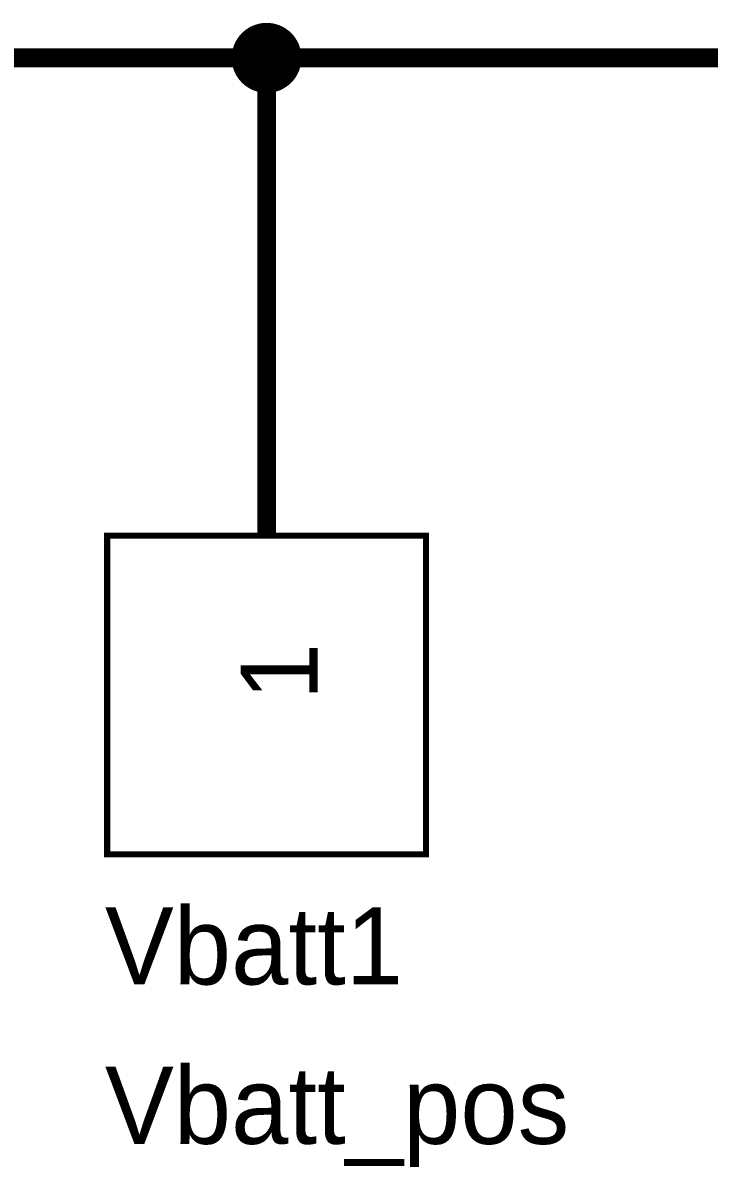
# Model space of a CAD drawing. Header units: millimetres. Extents: x 0 to 9.5, y 0 to 7.5.
# Drawn here: x 1.448 to 1.878, y 4.704 to 5.422 of the extents above; entities that cross this region are included whole.
import ezdxf

# ---------------------------------------------------------------- set-up
doc = ezdxf.new("R2010")
doc.units = ezdxf.units.MM
doc.header["$MEASUREMENT"] = 0
doc.layers.add('Sheet', color=255, linetype='Continuous')

msp = doc.modelspace()

# ---------------------------------------------------------------- linework, layer by layer
at = {"layer": 'Sheet'}
for points, const_width in [([(1.58052, 5.39995), (1.58052, 5.401), (1.58062, 5.40204), (1.58073, 5.40298), (1.58094, 5.40402), (1.58114, 5.40496), (1.58146, 5.4059), (1.58177, 5.40683), (1.58208, 5.40777), (1.5825, 5.40861), (1.58292, 5.40954), (1.58344, 5.41038), (1.58396, 5.41111), (1.58448, 5.41194), (1.58511, 5.41267), (1.58573, 5.4134), (1.58636, 5.41413), (1.58709, 5.41476), (1.58781, 5.41538), (1.58854, 5.41601), (1.58938, 5.41653), (1.59011, 5.41705), (1.59094, 5.41757), (1.59188, 5.41799), (1.59271, 5.4184), (1.59365, 5.41872), (1.59459, 5.41903), (1.59553, 5.41934), (1.59647, 5.41955), (1.59751, 5.41976), (1.59845, 5.41986), (1.59949, 5.41997), (1.60053, 5.41997)], 0.0039), ([(1.58052, 5.39995), (1.58052, 5.401), (1.58062, 5.40204), (1.58073, 5.40298), (1.58094, 5.40402), (1.58114, 5.40496), (1.58146, 5.4059), (1.58177, 5.40683), (1.58208, 5.40777), (1.5825, 5.40861), (1.58292, 5.40954), (1.58344, 5.41038), (1.58396, 5.41111), (1.58448, 5.41194), (1.58511, 5.41267), (1.58573, 5.4134), (1.58636, 5.41413), (1.58709, 5.41476), (1.58781, 5.41538), (1.58854, 5.41601), (1.58938, 5.41653), (1.59011, 5.41705), (1.59094, 5.41757), (1.59188, 5.41799), (1.59271, 5.4184), (1.59365, 5.41872), (1.59459, 5.41903), (1.59553, 5.41934), (1.59647, 5.41955), (1.59751, 5.41976), (1.59845, 5.41986), (1.59949, 5.41997), (1.60053, 5.41997)], 0.0039), ([(1.58052, 5.39995), (1.58052, 5.401), (1.58062, 5.40204), (1.58073, 5.40298), (1.58094, 5.40402), (1.58114, 5.40496), (1.58146, 5.4059), (1.58177, 5.40683), (1.58208, 5.40777), (1.5825, 5.40861), (1.58292, 5.40954), (1.58344, 5.41038), (1.58396, 5.41111), (1.58448, 5.41194), (1.58511, 5.41267), (1.58573, 5.4134), (1.58636, 5.41413), (1.58709, 5.41476), (1.58781, 5.41538), (1.58854, 5.41601), (1.58938, 5.41653), (1.59011, 5.41705), (1.59094, 5.41757), (1.59188, 5.41799), (1.59271, 5.4184), (1.59365, 5.41872), (1.59459, 5.41903), (1.59553, 5.41934), (1.59647, 5.41955), (1.59751, 5.41976), (1.59845, 5.41986), (1.59949, 5.41997), (1.60053, 5.41997)], 0.0039), ([(1.58052, 5.39995), (1.58052, 5.401), (1.58062, 5.40204), (1.58073, 5.40298), (1.58094, 5.40402), (1.58114, 5.40496), (1.58146, 5.4059), (1.58177, 5.40683), (1.58208, 5.40777), (1.5825, 5.40861), (1.58292, 5.40954), (1.58344, 5.41038), (1.58396, 5.41111), (1.58448, 5.41194), (1.58511, 5.41267), (1.58573, 5.4134), (1.58636, 5.41413), (1.58709, 5.41476), (1.58781, 5.41538), (1.58854, 5.41601), (1.58938, 5.41653), (1.59011, 5.41705), (1.59094, 5.41757), (1.59188, 5.41799), (1.59271, 5.4184), (1.59365, 5.41872), (1.59459, 5.41903), (1.59553, 5.41934), (1.59647, 5.41955), (1.59751, 5.41976), (1.59845, 5.41986), (1.59949, 5.41997), (1.60053, 5.41997)], 0.0039), ([(1.58052, 5.39995), (1.58052, 5.401), (1.58062, 5.40204), (1.58073, 5.40298), (1.58094, 5.40402), (1.58114, 5.40496), (1.58146, 5.4059), (1.58177, 5.40683), (1.58208, 5.40777), (1.5825, 5.40861), (1.58292, 5.40954), (1.58344, 5.41038), (1.58396, 5.41111), (1.58448, 5.41194), (1.58511, 5.41267), (1.58573, 5.4134), (1.58636, 5.41413), (1.58709, 5.41476), (1.58781, 5.41538), (1.58854, 5.41601), (1.58938, 5.41653), (1.59011, 5.41705), (1.59094, 5.41757), (1.59188, 5.41799), (1.59271, 5.4184), (1.59365, 5.41872), (1.59459, 5.41903), (1.59553, 5.41934), (1.59647, 5.41955), (1.59751, 5.41976), (1.59845, 5.41986), (1.59949, 5.41997), (1.60053, 5.41997)], 0.0039), ([(1.58052, 5.39995), (1.58052, 5.401), (1.58062, 5.40204), (1.58073, 5.40298), (1.58094, 5.40402), (1.58114, 5.40496), (1.58146, 5.4059), (1.58177, 5.40683), (1.58208, 5.40777), (1.5825, 5.40861), (1.58292, 5.40954), (1.58344, 5.41038), (1.58396, 5.41111), (1.58448, 5.41194), (1.58511, 5.41267), (1.58573, 5.4134), (1.58636, 5.41413), (1.58709, 5.41476), (1.58781, 5.41538), (1.58854, 5.41601), (1.58938, 5.41653), (1.59011, 5.41705), (1.59094, 5.41757), (1.59188, 5.41799), (1.59271, 5.4184), (1.59365, 5.41872), (1.59459, 5.41903), (1.59553, 5.41934), (1.59647, 5.41955), (1.59751, 5.41976), (1.59845, 5.41986), (1.59949, 5.41997), (1.60053, 5.41997)], 0.0039), ([(1.58052, 5.39995), (1.58052, 5.401), (1.58062, 5.40204), (1.58073, 5.40298), (1.58094, 5.40402), (1.58114, 5.40496), (1.58146, 5.4059), (1.58177, 5.40683), (1.58208, 5.40777), (1.5825, 5.40861), (1.58292, 5.40954), (1.58344, 5.41038), (1.58396, 5.41111), (1.58448, 5.41194), (1.58511, 5.41267), (1.58573, 5.4134), (1.58636, 5.41413), (1.58709, 5.41476), (1.58781, 5.41538), (1.58854, 5.41601), (1.58938, 5.41653), (1.59011, 5.41705), (1.59094, 5.41757), (1.59188, 5.41799), (1.59271, 5.4184), (1.59365, 5.41872), (1.59459, 5.41903), (1.59553, 5.41934), (1.59647, 5.41955), (1.59751, 5.41976), (1.59845, 5.41986), (1.59949, 5.41997), (1.60053, 5.41997)], 0.0039), ([(1.58052, 5.39995), (1.58052, 5.401), (1.58062, 5.40204), (1.58073, 5.40298), (1.58094, 5.40402), (1.58114, 5.40496), (1.58146, 5.4059), (1.58177, 5.40683), (1.58208, 5.40777), (1.5825, 5.40861), (1.58292, 5.40954), (1.58344, 5.41038), (1.58396, 5.41111), (1.58448, 5.41194), (1.58511, 5.41267), (1.58573, 5.4134), (1.58636, 5.41413), (1.58709, 5.41476), (1.58781, 5.41538), (1.58854, 5.41601), (1.58938, 5.41653), (1.59011, 5.41705), (1.59094, 5.41757), (1.59188, 5.41799), (1.59271, 5.4184), (1.59365, 5.41872), (1.59459, 5.41903), (1.59553, 5.41934), (1.59647, 5.41955), (1.59751, 5.41976), (1.59845, 5.41986), (1.59949, 5.41997), (1.60053, 5.41997)], 0.0039), ([(1.58052, 5.39995), (1.58052, 5.401), (1.58062, 5.40204), (1.58073, 5.40298), (1.58094, 5.40402), (1.58114, 5.40496), (1.58146, 5.4059), (1.58177, 5.40683), (1.58208, 5.40777), (1.5825, 5.40861), (1.58292, 5.40954), (1.58344, 5.41038), (1.58396, 5.41111), (1.58448, 5.41194), (1.58511, 5.41267), (1.58573, 5.4134), (1.58636, 5.41413), (1.58709, 5.41476), (1.58781, 5.41538), (1.58854, 5.41601), (1.58938, 5.41653), (1.59011, 5.41705), (1.59094, 5.41757), (1.59188, 5.41799), (1.59271, 5.4184), (1.59365, 5.41872), (1.59459, 5.41903), (1.59553, 5.41934), (1.59647, 5.41955), (1.59751, 5.41976), (1.59845, 5.41986), (1.59949, 5.41997), (1.60053, 5.41997)], 0.0039), ([(1.58052, 5.39995), (1.58052, 5.401), (1.58062, 5.40204), (1.58073, 5.40298), (1.58094, 5.40402), (1.58114, 5.40496), (1.58146, 5.4059), (1.58177, 5.40683), (1.58208, 5.40777), (1.5825, 5.40861), (1.58292, 5.40954), (1.58344, 5.41038), (1.58396, 5.41111), (1.58448, 5.41194), (1.58511, 5.41267), (1.58573, 5.4134), (1.58636, 5.41413), (1.58709, 5.41476), (1.58781, 5.41538), (1.58854, 5.41601), (1.58938, 5.41653), (1.59011, 5.41705), (1.59094, 5.41757), (1.59188, 5.41799), (1.59271, 5.4184), (1.59365, 5.41872), (1.59459, 5.41903), (1.59553, 5.41934), (1.59647, 5.41955), (1.59751, 5.41976), (1.59845, 5.41986), (1.59949, 5.41997), (1.60053, 5.41997)], 0.0039), ([(1.58052, 5.39995), (1.58052, 5.401), (1.58062, 5.40204), (1.58073, 5.40298), (1.58094, 5.40402), (1.58114, 5.40496), (1.58146, 5.4059), (1.58177, 5.40683), (1.58208, 5.40777), (1.5825, 5.40861), (1.58292, 5.40954), (1.58344, 5.41038), (1.58396, 5.41111), (1.58448, 5.41194), (1.58511, 5.41267), (1.58573, 5.4134), (1.58636, 5.41413), (1.58709, 5.41476), (1.58781, 5.41538), (1.58854, 5.41601), (1.58938, 5.41653), (1.59011, 5.41705), (1.59094, 5.41757), (1.59188, 5.41799), (1.59271, 5.4184), (1.59365, 5.41872), (1.59459, 5.41903), (1.59553, 5.41934), (1.59647, 5.41955), (1.59751, 5.41976), (1.59845, 5.41986), (1.59949, 5.41997), (1.60053, 5.41997)], 0.0039), ([(1.58052, 5.39995), (1.58052, 5.401), (1.58062, 5.40204), (1.58073, 5.40298), (1.58094, 5.40402), (1.58114, 5.40496), (1.58146, 5.4059), (1.58177, 5.40683), (1.58208, 5.40777), (1.5825, 5.40861), (1.58292, 5.40954), (1.58344, 5.41038), (1.58396, 5.41111), (1.58448, 5.41194), (1.58511, 5.41267), (1.58573, 5.4134), (1.58636, 5.41413), (1.58709, 5.41476), (1.58781, 5.41538), (1.58854, 5.41601), (1.58938, 5.41653), (1.59011, 5.41705), (1.59094, 5.41757), (1.59188, 5.41799), (1.59271, 5.4184), (1.59365, 5.41872), (1.59459, 5.41903), (1.59553, 5.41934), (1.59647, 5.41955), (1.59751, 5.41976), (1.59845, 5.41986), (1.59949, 5.41997), (1.60053, 5.41997)], 0.0039), ([(1.60053, 5.41997), (1.60053, 5.41997)], 0.0039), ([(1.60053, 5.41997), (1.60157, 5.41997), (1.60261, 5.41986), (1.60355, 5.41976), (1.60459, 5.41955), (1.60553, 5.41934), (1.60647, 5.41903), (1.60741, 5.41872), (1.60835, 5.4184), (1.60918, 5.41799), (1.61001, 5.41757), (1.61085, 5.41705), (1.61168, 5.41653), (1.61241, 5.41601), (1.61324, 5.41538), (1.61397, 5.41476), (1.6146, 5.41413), (1.61533, 5.4134), (1.61595, 5.41267), (1.61648, 5.41194), (1.6171, 5.41111), (1.61752, 5.41038), (1.61804, 5.40954), (1.61846, 5.40861), (1.61887, 5.40777), (1.61919, 5.40683), (1.6195, 5.4059), (1.61981, 5.40496), (1.62002, 5.40402), (1.62023, 5.40298), (1.62033, 5.40204), (1.62044, 5.401), (1.62044, 5.39995)], 0.0039), ([(1.60053, 5.41997), (1.60053, 5.41997)], 0.0039), ([(1.60053, 5.41997), (1.60157, 5.41997), (1.60261, 5.41986), (1.60355, 5.41976), (1.60459, 5.41955), (1.60553, 5.41934), (1.60647, 5.41903), (1.60741, 5.41872), (1.60835, 5.4184), (1.60918, 5.41799), (1.61001, 5.41757), (1.61085, 5.41705), (1.61168, 5.41653), (1.61241, 5.41601), (1.61324, 5.41538), (1.61397, 5.41476), (1.6146, 5.41413), (1.61533, 5.4134), (1.61595, 5.41267), (1.61648, 5.41194), (1.6171, 5.41111), (1.61752, 5.41038), (1.61804, 5.40954), (1.61846, 5.40861), (1.61887, 5.40777), (1.61919, 5.40683), (1.6195, 5.4059), (1.61981, 5.40496), (1.62002, 5.40402), (1.62023, 5.40298), (1.62033, 5.40204), (1.62044, 5.401), (1.62044, 5.39995)], 0.0039), ([(1.60053, 5.41997), (1.60053, 5.41997)], 0.0039), ([(1.60053, 5.41997), (1.60157, 5.41997), (1.60261, 5.41986), (1.60355, 5.41976), (1.60459, 5.41955), (1.60553, 5.41934), (1.60647, 5.41903), (1.60741, 5.41872), (1.60835, 5.4184), (1.60918, 5.41799), (1.61001, 5.41757), (1.61085, 5.41705), (1.61168, 5.41653), (1.61241, 5.41601), (1.61324, 5.41538), (1.61397, 5.41476), (1.6146, 5.41413), (1.61533, 5.4134), (1.61595, 5.41267), (1.61648, 5.41194), (1.6171, 5.41111), (1.61752, 5.41038), (1.61804, 5.40954), (1.61846, 5.40861), (1.61887, 5.40777), (1.61919, 5.40683), (1.6195, 5.4059), (1.61981, 5.40496), (1.62002, 5.40402), (1.62023, 5.40298), (1.62033, 5.40204), (1.62044, 5.401), (1.62044, 5.39995)], 0.0039), ([(1.60053, 5.41997), (1.60053, 5.41997)], 0.0039), ([(1.60053, 5.41997), (1.60157, 5.41997), (1.60261, 5.41986), (1.60355, 5.41976), (1.60459, 5.41955), (1.60553, 5.41934), (1.60647, 5.41903), (1.60741, 5.41872), (1.60835, 5.4184), (1.60918, 5.41799), (1.61001, 5.41757), (1.61085, 5.41705), (1.61168, 5.41653), (1.61241, 5.41601), (1.61324, 5.41538), (1.61397, 5.41476), (1.6146, 5.41413), (1.61533, 5.4134), (1.61595, 5.41267), (1.61648, 5.41194), (1.6171, 5.41111), (1.61752, 5.41038), (1.61804, 5.40954), (1.61846, 5.40861), (1.61887, 5.40777), (1.61919, 5.40683), (1.6195, 5.4059), (1.61981, 5.40496), (1.62002, 5.40402), (1.62023, 5.40298), (1.62033, 5.40204), (1.62044, 5.401), (1.62044, 5.39995)], 0.0039), ([(1.60053, 5.41997), (1.60053, 5.41997)], 0.0039), ([(1.60053, 5.41997), (1.60157, 5.41997), (1.60261, 5.41986), (1.60355, 5.41976), (1.60459, 5.41955), (1.60553, 5.41934), (1.60647, 5.41903), (1.60741, 5.41872), (1.60835, 5.4184), (1.60918, 5.41799), (1.61001, 5.41757), (1.61085, 5.41705), (1.61168, 5.41653), (1.61241, 5.41601), (1.61324, 5.41538), (1.61397, 5.41476), (1.6146, 5.41413), (1.61533, 5.4134), (1.61595, 5.41267), (1.61648, 5.41194), (1.6171, 5.41111), (1.61752, 5.41038), (1.61804, 5.40954), (1.61846, 5.40861), (1.61887, 5.40777), (1.61919, 5.40683), (1.6195, 5.4059), (1.61981, 5.40496), (1.62002, 5.40402), (1.62023, 5.40298), (1.62033, 5.40204), (1.62044, 5.401), (1.62044, 5.39995)], 0.0039), ([(1.60053, 5.41997), (1.60053, 5.41997)], 0.0039), ([(1.60053, 5.41997), (1.60157, 5.41997), (1.60261, 5.41986), (1.60355, 5.41976), (1.60459, 5.41955), (1.60553, 5.41934), (1.60647, 5.41903), (1.60741, 5.41872), (1.60835, 5.4184), (1.60918, 5.41799), (1.61001, 5.41757), (1.61085, 5.41705), (1.61168, 5.41653), (1.61241, 5.41601), (1.61324, 5.41538), (1.61397, 5.41476), (1.6146, 5.41413), (1.61533, 5.4134), (1.61595, 5.41267), (1.61648, 5.41194), (1.6171, 5.41111), (1.61752, 5.41038), (1.61804, 5.40954), (1.61846, 5.40861), (1.61887, 5.40777), (1.61919, 5.40683), (1.6195, 5.4059), (1.61981, 5.40496), (1.62002, 5.40402), (1.62023, 5.40298), (1.62033, 5.40204), (1.62044, 5.401), (1.62044, 5.39995)], 0.0039), ([(1.60053, 5.41997), (1.60053, 5.41997)], 0.0039), ([(1.60053, 5.41997), (1.60157, 5.41997), (1.60261, 5.41986), (1.60355, 5.41976), (1.60459, 5.41955), (1.60553, 5.41934), (1.60647, 5.41903), (1.60741, 5.41872), (1.60835, 5.4184), (1.60918, 5.41799), (1.61001, 5.41757), (1.61085, 5.41705), (1.61168, 5.41653), (1.61241, 5.41601), (1.61324, 5.41538), (1.61397, 5.41476), (1.6146, 5.41413), (1.61533, 5.4134), (1.61595, 5.41267), (1.61648, 5.41194), (1.6171, 5.41111), (1.61752, 5.41038), (1.61804, 5.40954), (1.61846, 5.40861), (1.61887, 5.40777), (1.61919, 5.40683), (1.6195, 5.4059), (1.61981, 5.40496), (1.62002, 5.40402), (1.62023, 5.40298), (1.62033, 5.40204), (1.62044, 5.401), (1.62044, 5.39995)], 0.0039), ([(1.60053, 5.41997), (1.60053, 5.41997)], 0.0039), ([(1.60053, 5.41997), (1.60157, 5.41997), (1.60261, 5.41986), (1.60355, 5.41976), (1.60459, 5.41955), (1.60553, 5.41934), (1.60647, 5.41903), (1.60741, 5.41872), (1.60835, 5.4184), (1.60918, 5.41799), (1.61001, 5.41757), (1.61085, 5.41705), (1.61168, 5.41653), (1.61241, 5.41601), (1.61324, 5.41538), (1.61397, 5.41476), (1.6146, 5.41413), (1.61533, 5.4134), (1.61595, 5.41267), (1.61648, 5.41194), (1.6171, 5.41111), (1.61752, 5.41038), (1.61804, 5.40954), (1.61846, 5.40861), (1.61887, 5.40777), (1.61919, 5.40683), (1.6195, 5.4059), (1.61981, 5.40496), (1.62002, 5.40402), (1.62023, 5.40298), (1.62033, 5.40204), (1.62044, 5.401), (1.62044, 5.39995)], 0.0039), ([(1.60053, 5.41997), (1.60053, 5.41997)], 0.0039), ([(1.60053, 5.41997), (1.60157, 5.41997), (1.60261, 5.41986), (1.60355, 5.41976), (1.60459, 5.41955), (1.60553, 5.41934), (1.60647, 5.41903), (1.60741, 5.41872), (1.60835, 5.4184), (1.60918, 5.41799), (1.61001, 5.41757), (1.61085, 5.41705), (1.61168, 5.41653), (1.61241, 5.41601), (1.61324, 5.41538), (1.61397, 5.41476), (1.6146, 5.41413), (1.61533, 5.4134), (1.61595, 5.41267), (1.61648, 5.41194), (1.6171, 5.41111), (1.61752, 5.41038), (1.61804, 5.40954), (1.61846, 5.40861), (1.61887, 5.40777), (1.61919, 5.40683), (1.6195, 5.4059), (1.61981, 5.40496), (1.62002, 5.40402), (1.62023, 5.40298), (1.62033, 5.40204), (1.62044, 5.401), (1.62044, 5.39995)], 0.0039), ([(1.60053, 5.41997), (1.60053, 5.41997)], 0.0039), ([(1.60053, 5.41997), (1.60157, 5.41997), (1.60261, 5.41986), (1.60355, 5.41976), (1.60459, 5.41955), (1.60553, 5.41934), (1.60647, 5.41903), (1.60741, 5.41872), (1.60835, 5.4184), (1.60918, 5.41799), (1.61001, 5.41757), (1.61085, 5.41705), (1.61168, 5.41653), (1.61241, 5.41601), (1.61324, 5.41538), (1.61397, 5.41476), (1.6146, 5.41413), (1.61533, 5.4134), (1.61595, 5.41267), (1.61648, 5.41194), (1.6171, 5.41111), (1.61752, 5.41038), (1.61804, 5.40954), (1.61846, 5.40861), (1.61887, 5.40777), (1.61919, 5.40683), (1.6195, 5.4059), (1.61981, 5.40496), (1.62002, 5.40402), (1.62023, 5.40298), (1.62033, 5.40204), (1.62044, 5.401), (1.62044, 5.39995)], 0.0039), ([(1.60053, 5.41997), (1.60053, 5.41997)], 0.0039), ([(1.60053, 5.41997), (1.60157, 5.41997), (1.60261, 5.41986), (1.60355, 5.41976), (1.60459, 5.41955), (1.60553, 5.41934), (1.60647, 5.41903), (1.60741, 5.41872), (1.60835, 5.4184), (1.60918, 5.41799), (1.61001, 5.41757), (1.61085, 5.41705), (1.61168, 5.41653), (1.61241, 5.41601), (1.61324, 5.41538), (1.61397, 5.41476), (1.6146, 5.41413), (1.61533, 5.4134), (1.61595, 5.41267), (1.61648, 5.41194), (1.6171, 5.41111), (1.61752, 5.41038), (1.61804, 5.40954), (1.61846, 5.40861), (1.61887, 5.40777), (1.61919, 5.40683), (1.6195, 5.4059), (1.61981, 5.40496), (1.62002, 5.40402), (1.62023, 5.40298), (1.62033, 5.40204), (1.62044, 5.401), (1.62044, 5.39995)], 0.0039), ([(1.60053, 5.41997), (1.60053, 5.41997)], 0.0039), ([(1.60053, 5.41997), (1.60157, 5.41997), (1.60261, 5.41986), (1.60355, 5.41976), (1.60459, 5.41955), (1.60553, 5.41934), (1.60647, 5.41903), (1.60741, 5.41872), (1.60835, 5.4184), (1.60918, 5.41799), (1.61001, 5.41757), (1.61085, 5.41705), (1.61168, 5.41653), (1.61241, 5.41601), (1.61324, 5.41538), (1.61397, 5.41476), (1.6146, 5.41413), (1.61533, 5.4134), (1.61595, 5.41267), (1.61648, 5.41194), (1.6171, 5.41111), (1.61752, 5.41038), (1.61804, 5.40954), (1.61846, 5.40861), (1.61887, 5.40777), (1.61919, 5.40683), (1.6195, 5.4059), (1.61981, 5.40496), (1.62002, 5.40402), (1.62023, 5.40298), (1.62033, 5.40204), (1.62044, 5.401), (1.62044, 5.39995)], 0.0039), ([(0.80063, 5.39995), (0.90058, 5.39995), (1.60053, 5.39995)], 0.0118), ([(1.60053, 5.39995), (2.20043, 5.39995), (2.20043, 5.29999)], 0.0118), ([(1.60053, 5.39995), (1.60053, 5.19992)], 0.0118), ([(1.60053, 5.37994), (1.59949, 5.37994), (1.59845, 5.38005), (1.59751, 5.38015), (1.59647, 5.38036), (1.59553, 5.38057), (1.59459, 5.38088), (1.59365, 5.38119), (1.59271, 5.3815), (1.59188, 5.38192), (1.59094, 5.38234), (1.59011, 5.38286), (1.58938, 5.38338), (1.58854, 5.3839), (1.58781, 5.38453), (1.58709, 5.38515), (1.58636, 5.38578), (1.58573, 5.38651), (1.58511, 5.38724), (1.58448, 5.38797), (1.58396, 5.3888), (1.58344, 5.38953), (1.58292, 5.39036), (1.5825, 5.3913), (1.58208, 5.39214), (1.58177, 5.39307), (1.58146, 5.39401), (1.58114, 5.39495), (1.58094, 5.39589), (1.58073, 5.39693), (1.58062, 5.39787), (1.58052, 5.39891), (1.58052, 5.39995)], 0.0039), ([(1.58052, 5.39995), (1.58052, 5.39995)], 0.0039), ([(1.60053, 5.37994), (1.59949, 5.37994), (1.59845, 5.38005), (1.59751, 5.38015), (1.59647, 5.38036), (1.59553, 5.38057), (1.59459, 5.38088), (1.59365, 5.38119), (1.59271, 5.3815), (1.59188, 5.38192), (1.59094, 5.38234), (1.59011, 5.38286), (1.58938, 5.38338), (1.58854, 5.3839), (1.58781, 5.38453), (1.58709, 5.38515), (1.58636, 5.38578), (1.58573, 5.38651), (1.58511, 5.38724), (1.58448, 5.38797), (1.58396, 5.3888), (1.58344, 5.38953), (1.58292, 5.39036), (1.5825, 5.3913), (1.58208, 5.39214), (1.58177, 5.39307), (1.58146, 5.39401), (1.58114, 5.39495), (1.58094, 5.39589), (1.58073, 5.39693), (1.58062, 5.39787), (1.58052, 5.39891), (1.58052, 5.39995)], 0.0039), ([(1.58052, 5.39995), (1.58052, 5.39995)], 0.0039), ([(1.60053, 5.37994), (1.59949, 5.37994), (1.59845, 5.38005), (1.59751, 5.38015), (1.59647, 5.38036), (1.59553, 5.38057), (1.59459, 5.38088), (1.59365, 5.38119), (1.59271, 5.3815), (1.59188, 5.38192), (1.59094, 5.38234), (1.59011, 5.38286), (1.58938, 5.38338), (1.58854, 5.3839), (1.58781, 5.38453), (1.58709, 5.38515), (1.58636, 5.38578), (1.58573, 5.38651), (1.58511, 5.38724), (1.58448, 5.38797), (1.58396, 5.3888), (1.58344, 5.38953), (1.58292, 5.39036), (1.5825, 5.3913), (1.58208, 5.39214), (1.58177, 5.39307), (1.58146, 5.39401), (1.58114, 5.39495), (1.58094, 5.39589), (1.58073, 5.39693), (1.58062, 5.39787), (1.58052, 5.39891), (1.58052, 5.39995)], 0.0039), ([(1.58052, 5.39995), (1.58052, 5.39995)], 0.0039), ([(1.60053, 5.37994), (1.59949, 5.37994), (1.59845, 5.38005), (1.59751, 5.38015), (1.59647, 5.38036), (1.59553, 5.38057), (1.59459, 5.38088), (1.59365, 5.38119), (1.59271, 5.3815), (1.59188, 5.38192), (1.59094, 5.38234), (1.59011, 5.38286), (1.58938, 5.38338), (1.58854, 5.3839), (1.58781, 5.38453), (1.58709, 5.38515), (1.58636, 5.38578), (1.58573, 5.38651), (1.58511, 5.38724), (1.58448, 5.38797), (1.58396, 5.3888), (1.58344, 5.38953), (1.58292, 5.39036), (1.5825, 5.3913), (1.58208, 5.39214), (1.58177, 5.39307), (1.58146, 5.39401), (1.58114, 5.39495), (1.58094, 5.39589), (1.58073, 5.39693), (1.58062, 5.39787), (1.58052, 5.39891), (1.58052, 5.39995)], 0.0039), ([(1.58052, 5.39995), (1.58052, 5.39995)], 0.0039), ([(1.60053, 5.37994), (1.59949, 5.37994), (1.59845, 5.38005), (1.59751, 5.38015), (1.59647, 5.38036), (1.59553, 5.38057), (1.59459, 5.38088), (1.59365, 5.38119), (1.59271, 5.3815), (1.59188, 5.38192), (1.59094, 5.38234), (1.59011, 5.38286), (1.58938, 5.38338), (1.58854, 5.3839), (1.58781, 5.38453), (1.58709, 5.38515), (1.58636, 5.38578), (1.58573, 5.38651), (1.58511, 5.38724), (1.58448, 5.38797), (1.58396, 5.3888), (1.58344, 5.38953), (1.58292, 5.39036), (1.5825, 5.3913), (1.58208, 5.39214), (1.58177, 5.39307), (1.58146, 5.39401), (1.58114, 5.39495), (1.58094, 5.39589), (1.58073, 5.39693), (1.58062, 5.39787), (1.58052, 5.39891), (1.58052, 5.39995)], 0.0039), ([(1.58052, 5.39995), (1.58052, 5.39995)], 0.0039), ([(1.60053, 5.37994), (1.59949, 5.37994), (1.59845, 5.38005), (1.59751, 5.38015), (1.59647, 5.38036), (1.59553, 5.38057), (1.59459, 5.38088), (1.59365, 5.38119), (1.59271, 5.3815), (1.59188, 5.38192), (1.59094, 5.38234), (1.59011, 5.38286), (1.58938, 5.38338), (1.58854, 5.3839), (1.58781, 5.38453), (1.58709, 5.38515), (1.58636, 5.38578), (1.58573, 5.38651), (1.58511, 5.38724), (1.58448, 5.38797), (1.58396, 5.3888), (1.58344, 5.38953), (1.58292, 5.39036), (1.5825, 5.3913), (1.58208, 5.39214), (1.58177, 5.39307), (1.58146, 5.39401), (1.58114, 5.39495), (1.58094, 5.39589), (1.58073, 5.39693), (1.58062, 5.39787), (1.58052, 5.39891), (1.58052, 5.39995)], 0.0039), ([(1.58052, 5.39995), (1.58052, 5.39995)], 0.0039), ([(1.60053, 5.37994), (1.59949, 5.37994), (1.59845, 5.38005), (1.59751, 5.38015), (1.59647, 5.38036), (1.59553, 5.38057), (1.59459, 5.38088), (1.59365, 5.38119), (1.59271, 5.3815), (1.59188, 5.38192), (1.59094, 5.38234), (1.59011, 5.38286), (1.58938, 5.38338), (1.58854, 5.3839), (1.58781, 5.38453), (1.58709, 5.38515), (1.58636, 5.38578), (1.58573, 5.38651), (1.58511, 5.38724), (1.58448, 5.38797), (1.58396, 5.3888), (1.58344, 5.38953), (1.58292, 5.39036), (1.5825, 5.3913), (1.58208, 5.39214), (1.58177, 5.39307), (1.58146, 5.39401), (1.58114, 5.39495), (1.58094, 5.39589), (1.58073, 5.39693), (1.58062, 5.39787), (1.58052, 5.39891), (1.58052, 5.39995)], 0.0039), ([(1.58052, 5.39995), (1.58052, 5.39995)], 0.0039), ([(1.60053, 5.37994), (1.59949, 5.37994), (1.59845, 5.38005), (1.59751, 5.38015), (1.59647, 5.38036), (1.59553, 5.38057), (1.59459, 5.38088), (1.59365, 5.38119), (1.59271, 5.3815), (1.59188, 5.38192), (1.59094, 5.38234), (1.59011, 5.38286), (1.58938, 5.38338), (1.58854, 5.3839), (1.58781, 5.38453), (1.58709, 5.38515), (1.58636, 5.38578), (1.58573, 5.38651), (1.58511, 5.38724), (1.58448, 5.38797), (1.58396, 5.3888), (1.58344, 5.38953), (1.58292, 5.39036), (1.5825, 5.3913), (1.58208, 5.39214), (1.58177, 5.39307), (1.58146, 5.39401), (1.58114, 5.39495), (1.58094, 5.39589), (1.58073, 5.39693), (1.58062, 5.39787), (1.58052, 5.39891), (1.58052, 5.39995)], 0.0039), ([(1.58052, 5.39995), (1.58052, 5.39995)], 0.0039), ([(1.60053, 5.37994), (1.59949, 5.37994), (1.59845, 5.38005), (1.59751, 5.38015), (1.59647, 5.38036), (1.59553, 5.38057), (1.59459, 5.38088), (1.59365, 5.38119), (1.59271, 5.3815), (1.59188, 5.38192), (1.59094, 5.38234), (1.59011, 5.38286), (1.58938, 5.38338), (1.58854, 5.3839), (1.58781, 5.38453), (1.58709, 5.38515), (1.58636, 5.38578), (1.58573, 5.38651), (1.58511, 5.38724), (1.58448, 5.38797), (1.58396, 5.3888), (1.58344, 5.38953), (1.58292, 5.39036), (1.5825, 5.3913), (1.58208, 5.39214), (1.58177, 5.39307), (1.58146, 5.39401), (1.58114, 5.39495), (1.58094, 5.39589), (1.58073, 5.39693), (1.58062, 5.39787), (1.58052, 5.39891), (1.58052, 5.39995)], 0.0039), ([(1.58052, 5.39995), (1.58052, 5.39995)], 0.0039), ([(1.60053, 5.37994), (1.59949, 5.37994), (1.59845, 5.38005), (1.59751, 5.38015), (1.59647, 5.38036), (1.59553, 5.38057), (1.59459, 5.38088), (1.59365, 5.38119), (1.59271, 5.3815), (1.59188, 5.38192), (1.59094, 5.38234), (1.59011, 5.38286), (1.58938, 5.38338), (1.58854, 5.3839), (1.58781, 5.38453), (1.58709, 5.38515), (1.58636, 5.38578), (1.58573, 5.38651), (1.58511, 5.38724), (1.58448, 5.38797), (1.58396, 5.3888), (1.58344, 5.38953), (1.58292, 5.39036), (1.5825, 5.3913), (1.58208, 5.39214), (1.58177, 5.39307), (1.58146, 5.39401), (1.58114, 5.39495), (1.58094, 5.39589), (1.58073, 5.39693), (1.58062, 5.39787), (1.58052, 5.39891), (1.58052, 5.39995)], 0.0039), ([(1.58052, 5.39995), (1.58052, 5.39995)], 0.0039), ([(1.60053, 5.37994), (1.59949, 5.37994), (1.59845, 5.38005), (1.59751, 5.38015), (1.59647, 5.38036), (1.59553, 5.38057), (1.59459, 5.38088), (1.59365, 5.38119), (1.59271, 5.3815), (1.59188, 5.38192), (1.59094, 5.38234), (1.59011, 5.38286), (1.58938, 5.38338), (1.58854, 5.3839), (1.58781, 5.38453), (1.58709, 5.38515), (1.58636, 5.38578), (1.58573, 5.38651), (1.58511, 5.38724), (1.58448, 5.38797), (1.58396, 5.3888), (1.58344, 5.38953), (1.58292, 5.39036), (1.5825, 5.3913), (1.58208, 5.39214), (1.58177, 5.39307), (1.58146, 5.39401), (1.58114, 5.39495), (1.58094, 5.39589), (1.58073, 5.39693), (1.58062, 5.39787), (1.58052, 5.39891), (1.58052, 5.39995)], 0.0039), ([(1.58052, 5.39995), (1.58052, 5.39995)], 0.0039), ([(1.60053, 5.37994), (1.59949, 5.37994), (1.59845, 5.38005), (1.59751, 5.38015), (1.59647, 5.38036), (1.59553, 5.38057), (1.59459, 5.38088), (1.59365, 5.38119), (1.59271, 5.3815), (1.59188, 5.38192), (1.59094, 5.38234), (1.59011, 5.38286), (1.58938, 5.38338), (1.58854, 5.3839), (1.58781, 5.38453), (1.58709, 5.38515), (1.58636, 5.38578), (1.58573, 5.38651), (1.58511, 5.38724), (1.58448, 5.38797), (1.58396, 5.3888), (1.58344, 5.38953), (1.58292, 5.39036), (1.5825, 5.3913), (1.58208, 5.39214), (1.58177, 5.39307), (1.58146, 5.39401), (1.58114, 5.39495), (1.58094, 5.39589), (1.58073, 5.39693), (1.58062, 5.39787), (1.58052, 5.39891), (1.58052, 5.39995)], 0.0039), ([(1.58052, 5.39995), (1.58052, 5.39995)], 0.0039), ([(1.62044, 5.39995), (1.62044, 5.39891), (1.62033, 5.39787), (1.62023, 5.39693), (1.62002, 5.39589), (1.61981, 5.39495), (1.6195, 5.39401), (1.61919, 5.39307), (1.61887, 5.39214), (1.61846, 5.3913), (1.61804, 5.39036), (1.61752, 5.38953), (1.6171, 5.3888), (1.61648, 5.38797), (1.61595, 5.38724), (1.61533, 5.38651), (1.6146, 5.38578), (1.61397, 5.38515), (1.61324, 5.38453), (1.61241, 5.3839), (1.61168, 5.38338), (1.61085, 5.38286), (1.61001, 5.38234), (1.60918, 5.38192), (1.60835, 5.3815), (1.60741, 5.38119), (1.60647, 5.38088), (1.60553, 5.38057), (1.60459, 5.38036), (1.60355, 5.38015), (1.60261, 5.38005), (1.60157, 5.37994), (1.60053, 5.37994)], 0.0039), ([(1.62044, 5.39995), (1.62044, 5.39891), (1.62033, 5.39787), (1.62023, 5.39693), (1.62002, 5.39589), (1.61981, 5.39495), (1.6195, 5.39401), (1.61919, 5.39307), (1.61887, 5.39214), (1.61846, 5.3913), (1.61804, 5.39036), (1.61752, 5.38953), (1.6171, 5.3888), (1.61648, 5.38797), (1.61595, 5.38724), (1.61533, 5.38651), (1.6146, 5.38578), (1.61397, 5.38515), (1.61324, 5.38453), (1.61241, 5.3839), (1.61168, 5.38338), (1.61085, 5.38286), (1.61001, 5.38234), (1.60918, 5.38192), (1.60835, 5.3815), (1.60741, 5.38119), (1.60647, 5.38088), (1.60553, 5.38057), (1.60459, 5.38036), (1.60355, 5.38015), (1.60261, 5.38005), (1.60157, 5.37994), (1.60053, 5.37994)], 0.0039), ([(1.62044, 5.39995), (1.62044, 5.39891), (1.62033, 5.39787), (1.62023, 5.39693), (1.62002, 5.39589), (1.61981, 5.39495), (1.6195, 5.39401), (1.61919, 5.39307), (1.61887, 5.39214), (1.61846, 5.3913), (1.61804, 5.39036), (1.61752, 5.38953), (1.6171, 5.3888), (1.61648, 5.38797), (1.61595, 5.38724), (1.61533, 5.38651), (1.6146, 5.38578), (1.61397, 5.38515), (1.61324, 5.38453), (1.61241, 5.3839), (1.61168, 5.38338), (1.61085, 5.38286), (1.61001, 5.38234), (1.60918, 5.38192), (1.60835, 5.3815), (1.60741, 5.38119), (1.60647, 5.38088), (1.60553, 5.38057), (1.60459, 5.38036), (1.60355, 5.38015), (1.60261, 5.38005), (1.60157, 5.37994), (1.60053, 5.37994)], 0.0039), ([(1.62044, 5.39995), (1.62044, 5.39891), (1.62033, 5.39787), (1.62023, 5.39693), (1.62002, 5.39589), (1.61981, 5.39495), (1.6195, 5.39401), (1.61919, 5.39307), (1.61887, 5.39214), (1.61846, 5.3913), (1.61804, 5.39036), (1.61752, 5.38953), (1.6171, 5.3888), (1.61648, 5.38797), (1.61595, 5.38724), (1.61533, 5.38651), (1.6146, 5.38578), (1.61397, 5.38515), (1.61324, 5.38453), (1.61241, 5.3839), (1.61168, 5.38338), (1.61085, 5.38286), (1.61001, 5.38234), (1.60918, 5.38192), (1.60835, 5.3815), (1.60741, 5.38119), (1.60647, 5.38088), (1.60553, 5.38057), (1.60459, 5.38036), (1.60355, 5.38015), (1.60261, 5.38005), (1.60157, 5.37994), (1.60053, 5.37994)], 0.0039), ([(1.62044, 5.39995), (1.62044, 5.39891), (1.62033, 5.39787), (1.62023, 5.39693), (1.62002, 5.39589), (1.61981, 5.39495), (1.6195, 5.39401), (1.61919, 5.39307), (1.61887, 5.39214), (1.61846, 5.3913), (1.61804, 5.39036), (1.61752, 5.38953), (1.6171, 5.3888), (1.61648, 5.38797), (1.61595, 5.38724), (1.61533, 5.38651), (1.6146, 5.38578), (1.61397, 5.38515), (1.61324, 5.38453), (1.61241, 5.3839), (1.61168, 5.38338), (1.61085, 5.38286), (1.61001, 5.38234), (1.60918, 5.38192), (1.60835, 5.3815), (1.60741, 5.38119), (1.60647, 5.38088), (1.60553, 5.38057), (1.60459, 5.38036), (1.60355, 5.38015), (1.60261, 5.38005), (1.60157, 5.37994), (1.60053, 5.37994)], 0.0039), ([(1.62044, 5.39995), (1.62044, 5.39891), (1.62033, 5.39787), (1.62023, 5.39693), (1.62002, 5.39589), (1.61981, 5.39495), (1.6195, 5.39401), (1.61919, 5.39307), (1.61887, 5.39214), (1.61846, 5.3913), (1.61804, 5.39036), (1.61752, 5.38953), (1.6171, 5.3888), (1.61648, 5.38797), (1.61595, 5.38724), (1.61533, 5.38651), (1.6146, 5.38578), (1.61397, 5.38515), (1.61324, 5.38453), (1.61241, 5.3839), (1.61168, 5.38338), (1.61085, 5.38286), (1.61001, 5.38234), (1.60918, 5.38192), (1.60835, 5.3815), (1.60741, 5.38119), (1.60647, 5.38088), (1.60553, 5.38057), (1.60459, 5.38036), (1.60355, 5.38015), (1.60261, 5.38005), (1.60157, 5.37994), (1.60053, 5.37994)], 0.0039), ([(1.62044, 5.39995), (1.62044, 5.39891), (1.62033, 5.39787), (1.62023, 5.39693), (1.62002, 5.39589), (1.61981, 5.39495), (1.6195, 5.39401), (1.61919, 5.39307), (1.61887, 5.39214), (1.61846, 5.3913), (1.61804, 5.39036), (1.61752, 5.38953), (1.6171, 5.3888), (1.61648, 5.38797), (1.61595, 5.38724), (1.61533, 5.38651), (1.6146, 5.38578), (1.61397, 5.38515), (1.61324, 5.38453), (1.61241, 5.3839), (1.61168, 5.38338), (1.61085, 5.38286), (1.61001, 5.38234), (1.60918, 5.38192), (1.60835, 5.3815), (1.60741, 5.38119), (1.60647, 5.38088), (1.60553, 5.38057), (1.60459, 5.38036), (1.60355, 5.38015), (1.60261, 5.38005), (1.60157, 5.37994), (1.60053, 5.37994)], 0.0039), ([(1.62044, 5.39995), (1.62044, 5.39891), (1.62033, 5.39787), (1.62023, 5.39693), (1.62002, 5.39589), (1.61981, 5.39495), (1.6195, 5.39401), (1.61919, 5.39307), (1.61887, 5.39214), (1.61846, 5.3913), (1.61804, 5.39036), (1.61752, 5.38953), (1.6171, 5.3888), (1.61648, 5.38797), (1.61595, 5.38724), (1.61533, 5.38651), (1.6146, 5.38578), (1.61397, 5.38515), (1.61324, 5.38453), (1.61241, 5.3839), (1.61168, 5.38338), (1.61085, 5.38286), (1.61001, 5.38234), (1.60918, 5.38192), (1.60835, 5.3815), (1.60741, 5.38119), (1.60647, 5.38088), (1.60553, 5.38057), (1.60459, 5.38036), (1.60355, 5.38015), (1.60261, 5.38005), (1.60157, 5.37994), (1.60053, 5.37994)], 0.0039), ([(1.62044, 5.39995), (1.62044, 5.39891), (1.62033, 5.39787), (1.62023, 5.39693), (1.62002, 5.39589), (1.61981, 5.39495), (1.6195, 5.39401), (1.61919, 5.39307), (1.61887, 5.39214), (1.61846, 5.3913), (1.61804, 5.39036), (1.61752, 5.38953), (1.6171, 5.3888), (1.61648, 5.38797), (1.61595, 5.38724), (1.61533, 5.38651), (1.6146, 5.38578), (1.61397, 5.38515), (1.61324, 5.38453), (1.61241, 5.3839), (1.61168, 5.38338), (1.61085, 5.38286), (1.61001, 5.38234), (1.60918, 5.38192), (1.60835, 5.3815), (1.60741, 5.38119), (1.60647, 5.38088), (1.60553, 5.38057), (1.60459, 5.38036), (1.60355, 5.38015), (1.60261, 5.38005), (1.60157, 5.37994), (1.60053, 5.37994)], 0.0039), ([(1.62044, 5.39995), (1.62044, 5.39891), (1.62033, 5.39787), (1.62023, 5.39693), (1.62002, 5.39589), (1.61981, 5.39495), (1.6195, 5.39401), (1.61919, 5.39307), (1.61887, 5.39214), (1.61846, 5.3913), (1.61804, 5.39036), (1.61752, 5.38953), (1.6171, 5.3888), (1.61648, 5.38797), (1.61595, 5.38724), (1.61533, 5.38651), (1.6146, 5.38578), (1.61397, 5.38515), (1.61324, 5.38453), (1.61241, 5.3839), (1.61168, 5.38338), (1.61085, 5.38286), (1.61001, 5.38234), (1.60918, 5.38192), (1.60835, 5.3815), (1.60741, 5.38119), (1.60647, 5.38088), (1.60553, 5.38057), (1.60459, 5.38036), (1.60355, 5.38015), (1.60261, 5.38005), (1.60157, 5.37994), (1.60053, 5.37994)], 0.0039), ([(1.62044, 5.39995), (1.62044, 5.39891), (1.62033, 5.39787), (1.62023, 5.39693), (1.62002, 5.39589), (1.61981, 5.39495), (1.6195, 5.39401), (1.61919, 5.39307), (1.61887, 5.39214), (1.61846, 5.3913), (1.61804, 5.39036), (1.61752, 5.38953), (1.6171, 5.3888), (1.61648, 5.38797), (1.61595, 5.38724), (1.61533, 5.38651), (1.6146, 5.38578), (1.61397, 5.38515), (1.61324, 5.38453), (1.61241, 5.3839), (1.61168, 5.38338), (1.61085, 5.38286), (1.61001, 5.38234), (1.60918, 5.38192), (1.60835, 5.3815), (1.60741, 5.38119), (1.60647, 5.38088), (1.60553, 5.38057), (1.60459, 5.38036), (1.60355, 5.38015), (1.60261, 5.38005), (1.60157, 5.37994), (1.60053, 5.37994)], 0.0039), ([(1.62044, 5.39995), (1.62044, 5.39891), (1.62033, 5.39787), (1.62023, 5.39693), (1.62002, 5.39589), (1.61981, 5.39495), (1.6195, 5.39401), (1.61919, 5.39307), (1.61887, 5.39214), (1.61846, 5.3913), (1.61804, 5.39036), (1.61752, 5.38953), (1.6171, 5.3888), (1.61648, 5.38797), (1.61595, 5.38724), (1.61533, 5.38651), (1.6146, 5.38578), (1.61397, 5.38515), (1.61324, 5.38453), (1.61241, 5.3839), (1.61168, 5.38338), (1.61085, 5.38286), (1.61001, 5.38234), (1.60918, 5.38192), (1.60835, 5.3815), (1.60741, 5.38119), (1.60647, 5.38088), (1.60553, 5.38057), (1.60459, 5.38036), (1.60355, 5.38015), (1.60261, 5.38005), (1.60157, 5.37994), (1.60053, 5.37994)], 0.0039), ([(1.62044, 5.39995), (1.62044, 5.39995), (1.62044, 5.39995), (1.62044, 5.39995), (1.62044, 5.39995), (1.62044, 5.39995), (1.62044, 5.39995), (1.62044, 5.39995), (1.62044, 5.39995), (1.62044, 5.39995), (1.62044, 5.39995), (1.62044, 5.39995), (1.62044, 5.39995), (1.62044, 5.39995), (1.62044, 5.39995), (1.62044, 5.39995), (1.62044, 5.39995), (1.62044, 5.39995), (1.62044, 5.39995), (1.62044, 5.39995), (1.62044, 5.39995), (1.62044, 5.39995), (1.62044, 5.39995), (1.62044, 5.39995), (1.62044, 5.39995), (1.62044, 5.39995), (1.62044, 5.39995), (1.62044, 5.39995), (1.62044, 5.39995), (1.62044, 5.39995), (1.62044, 5.39995), (1.62044, 5.39995), (1.62044, 5.39995)], 0.0039), ([(1.62044, 5.39995), (1.62044, 5.39995)], 0.0039), ([(1.62044, 5.39995), (1.62044, 5.39995), (1.62044, 5.39995), (1.62044, 5.39995), (1.62044, 5.39995), (1.62044, 5.39995), (1.62044, 5.39995), (1.62044, 5.39995), (1.62044, 5.39995), (1.62044, 5.39995), (1.62044, 5.39995), (1.62044, 5.39995), (1.62044, 5.39995), (1.62044, 5.39995), (1.62044, 5.39995), (1.62044, 5.39995), (1.62044, 5.39995), (1.62044, 5.39995), (1.62044, 5.39995), (1.62044, 5.39995), (1.62044, 5.39995), (1.62044, 5.39995), (1.62044, 5.39995), (1.62044, 5.39995), (1.62044, 5.39995), (1.62044, 5.39995), (1.62044, 5.39995), (1.62044, 5.39995), (1.62044, 5.39995), (1.62044, 5.39995), (1.62044, 5.39995), (1.62044, 5.39995), (1.62044, 5.39995)], 0.0039), ([(1.62044, 5.39995), (1.62044, 5.39995)], 0.0039), ([(1.62044, 5.39995), (1.62044, 5.39995), (1.62044, 5.39995), (1.62044, 5.39995), (1.62044, 5.39995), (1.62044, 5.39995), (1.62044, 5.39995), (1.62044, 5.39995), (1.62044, 5.39995), (1.62044, 5.39995), (1.62044, 5.39995), (1.62044, 5.39995), (1.62044, 5.39995), (1.62044, 5.39995), (1.62044, 5.39995), (1.62044, 5.39995), (1.62044, 5.39995), (1.62044, 5.39995), (1.62044, 5.39995), (1.62044, 5.39995), (1.62044, 5.39995), (1.62044, 5.39995), (1.62044, 5.39995), (1.62044, 5.39995), (1.62044, 5.39995), (1.62044, 5.39995), (1.62044, 5.39995), (1.62044, 5.39995), (1.62044, 5.39995), (1.62044, 5.39995), (1.62044, 5.39995), (1.62044, 5.39995), (1.62044, 5.39995)], 0.0039), ([(1.62044, 5.39995), (1.62044, 5.39995)], 0.0039), ([(1.62044, 5.39995), (1.62044, 5.39995), (1.62044, 5.39995), (1.62044, 5.39995), (1.62044, 5.39995), (1.62044, 5.39995), (1.62044, 5.39995), (1.62044, 5.39995), (1.62044, 5.39995), (1.62044, 5.39995), (1.62044, 5.39995), (1.62044, 5.39995), (1.62044, 5.39995), (1.62044, 5.39995), (1.62044, 5.39995), (1.62044, 5.39995), (1.62044, 5.39995), (1.62044, 5.39995), (1.62044, 5.39995), (1.62044, 5.39995), (1.62044, 5.39995), (1.62044, 5.39995), (1.62044, 5.39995), (1.62044, 5.39995), (1.62044, 5.39995), (1.62044, 5.39995), (1.62044, 5.39995), (1.62044, 5.39995), (1.62044, 5.39995), (1.62044, 5.39995), (1.62044, 5.39995), (1.62044, 5.39995), (1.62044, 5.39995)], 0.0039), ([(1.62044, 5.39995), (1.62044, 5.39995)], 0.0039), ([(1.62044, 5.39995), (1.62044, 5.39995), (1.62044, 5.39995), (1.62044, 5.39995), (1.62044, 5.39995), (1.62044, 5.39995), (1.62044, 5.39995), (1.62044, 5.39995), (1.62044, 5.39995), (1.62044, 5.39995), (1.62044, 5.39995), (1.62044, 5.39995), (1.62044, 5.39995), (1.62044, 5.39995), (1.62044, 5.39995), (1.62044, 5.39995), (1.62044, 5.39995), (1.62044, 5.39995), (1.62044, 5.39995), (1.62044, 5.39995), (1.62044, 5.39995), (1.62044, 5.39995), (1.62044, 5.39995), (1.62044, 5.39995), (1.62044, 5.39995), (1.62044, 5.39995), (1.62044, 5.39995), (1.62044, 5.39995), (1.62044, 5.39995), (1.62044, 5.39995), (1.62044, 5.39995), (1.62044, 5.39995), (1.62044, 5.39995)], 0.0039), ([(1.62044, 5.39995), (1.62044, 5.39995)], 0.0039), ([(1.62044, 5.39995), (1.62044, 5.39995), (1.62044, 5.39995), (1.62044, 5.39995), (1.62044, 5.39995), (1.62044, 5.39995), (1.62044, 5.39995), (1.62044, 5.39995), (1.62044, 5.39995), (1.62044, 5.39995), (1.62044, 5.39995), (1.62044, 5.39995), (1.62044, 5.39995), (1.62044, 5.39995), (1.62044, 5.39995), (1.62044, 5.39995), (1.62044, 5.39995), (1.62044, 5.39995), (1.62044, 5.39995), (1.62044, 5.39995), (1.62044, 5.39995), (1.62044, 5.39995), (1.62044, 5.39995), (1.62044, 5.39995), (1.62044, 5.39995), (1.62044, 5.39995), (1.62044, 5.39995), (1.62044, 5.39995), (1.62044, 5.39995), (1.62044, 5.39995), (1.62044, 5.39995), (1.62044, 5.39995), (1.62044, 5.39995)], 0.0039), ([(1.62044, 5.39995), (1.62044, 5.39995)], 0.0039), ([(1.62044, 5.39995), (1.62044, 5.39995), (1.62044, 5.39995), (1.62044, 5.39995), (1.62044, 5.39995), (1.62044, 5.39995), (1.62044, 5.39995), (1.62044, 5.39995), (1.62044, 5.39995), (1.62044, 5.39995), (1.62044, 5.39995), (1.62044, 5.39995), (1.62044, 5.39995), (1.62044, 5.39995), (1.62044, 5.39995), (1.62044, 5.39995), (1.62044, 5.39995), (1.62044, 5.39995), (1.62044, 5.39995), (1.62044, 5.39995), (1.62044, 5.39995), (1.62044, 5.39995), (1.62044, 5.39995), (1.62044, 5.39995), (1.62044, 5.39995), (1.62044, 5.39995), (1.62044, 5.39995), (1.62044, 5.39995), (1.62044, 5.39995), (1.62044, 5.39995), (1.62044, 5.39995), (1.62044, 5.39995), (1.62044, 5.39995)], 0.0039), ([(1.62044, 5.39995), (1.62044, 5.39995)], 0.0039), ([(1.62044, 5.39995), (1.62044, 5.39995), (1.62044, 5.39995), (1.62044, 5.39995), (1.62044, 5.39995), (1.62044, 5.39995), (1.62044, 5.39995), (1.62044, 5.39995), (1.62044, 5.39995), (1.62044, 5.39995), (1.62044, 5.39995), (1.62044, 5.39995), (1.62044, 5.39995), (1.62044, 5.39995), (1.62044, 5.39995), (1.62044, 5.39995), (1.62044, 5.39995), (1.62044, 5.39995), (1.62044, 5.39995), (1.62044, 5.39995), (1.62044, 5.39995), (1.62044, 5.39995), (1.62044, 5.39995), (1.62044, 5.39995), (1.62044, 5.39995), (1.62044, 5.39995), (1.62044, 5.39995), (1.62044, 5.39995), (1.62044, 5.39995), (1.62044, 5.39995), (1.62044, 5.39995), (1.62044, 5.39995), (1.62044, 5.39995)], 0.0039), ([(1.62044, 5.39995), (1.62044, 5.39995)], 0.0039), ([(1.62044, 5.39995), (1.62044, 5.39995), (1.62044, 5.39995), (1.62044, 5.39995), (1.62044, 5.39995), (1.62044, 5.39995), (1.62044, 5.39995), (1.62044, 5.39995), (1.62044, 5.39995), (1.62044, 5.39995), (1.62044, 5.39995), (1.62044, 5.39995), (1.62044, 5.39995), (1.62044, 5.39995), (1.62044, 5.39995), (1.62044, 5.39995), (1.62044, 5.39995), (1.62044, 5.39995), (1.62044, 5.39995), (1.62044, 5.39995), (1.62044, 5.39995), (1.62044, 5.39995), (1.62044, 5.39995), (1.62044, 5.39995), (1.62044, 5.39995), (1.62044, 5.39995), (1.62044, 5.39995), (1.62044, 5.39995), (1.62044, 5.39995), (1.62044, 5.39995), (1.62044, 5.39995), (1.62044, 5.39995), (1.62044, 5.39995)], 0.0039), ([(1.62044, 5.39995), (1.62044, 5.39995)], 0.0039), ([(1.62044, 5.39995), (1.62044, 5.39995), (1.62044, 5.39995), (1.62044, 5.39995), (1.62044, 5.39995), (1.62044, 5.39995), (1.62044, 5.39995), (1.62044, 5.39995), (1.62044, 5.39995), (1.62044, 5.39995), (1.62044, 5.39995), (1.62044, 5.39995), (1.62044, 5.39995), (1.62044, 5.39995), (1.62044, 5.39995), (1.62044, 5.39995), (1.62044, 5.39995), (1.62044, 5.39995), (1.62044, 5.39995), (1.62044, 5.39995), (1.62044, 5.39995), (1.62044, 5.39995), (1.62044, 5.39995), (1.62044, 5.39995), (1.62044, 5.39995), (1.62044, 5.39995), (1.62044, 5.39995), (1.62044, 5.39995), (1.62044, 5.39995), (1.62044, 5.39995), (1.62044, 5.39995), (1.62044, 5.39995), (1.62044, 5.39995)], 0.0039), ([(1.62044, 5.39995), (1.62044, 5.39995)], 0.0039), ([(1.62044, 5.39995), (1.62044, 5.39995), (1.62044, 5.39995), (1.62044, 5.39995), (1.62044, 5.39995), (1.62044, 5.39995), (1.62044, 5.39995), (1.62044, 5.39995), (1.62044, 5.39995), (1.62044, 5.39995), (1.62044, 5.39995), (1.62044, 5.39995), (1.62044, 5.39995), (1.62044, 5.39995), (1.62044, 5.39995), (1.62044, 5.39995), (1.62044, 5.39995), (1.62044, 5.39995), (1.62044, 5.39995), (1.62044, 5.39995), (1.62044, 5.39995), (1.62044, 5.39995), (1.62044, 5.39995), (1.62044, 5.39995), (1.62044, 5.39995), (1.62044, 5.39995), (1.62044, 5.39995), (1.62044, 5.39995), (1.62044, 5.39995), (1.62044, 5.39995), (1.62044, 5.39995), (1.62044, 5.39995), (1.62044, 5.39995)], 0.0039), ([(1.62044, 5.39995), (1.62044, 5.39995)], 0.0039), ([(1.62044, 5.39995), (1.62044, 5.39995), (1.62044, 5.39995), (1.62044, 5.39995), (1.62044, 5.39995), (1.62044, 5.39995), (1.62044, 5.39995), (1.62044, 5.39995), (1.62044, 5.39995), (1.62044, 5.39995), (1.62044, 5.39995), (1.62044, 5.39995), (1.62044, 5.39995), (1.62044, 5.39995), (1.62044, 5.39995), (1.62044, 5.39995), (1.62044, 5.39995), (1.62044, 5.39995), (1.62044, 5.39995), (1.62044, 5.39995), (1.62044, 5.39995), (1.62044, 5.39995), (1.62044, 5.39995), (1.62044, 5.39995), (1.62044, 5.39995), (1.62044, 5.39995), (1.62044, 5.39995), (1.62044, 5.39995), (1.62044, 5.39995), (1.62044, 5.39995), (1.62044, 5.39995), (1.62044, 5.39995), (1.62044, 5.39995)], 0.0039), ([(1.62044, 5.39995), (1.62044, 5.39995)], 0.0039), ([(1.60053, 5.09996), (1.60053, 5.19992)], 0.0118)]:
    msp.add_lwpolyline(points, dxfattribs=dict(at, const_width=const_width))
at = {"layer": 'Sheet', "const_width": 0.02}
msp.add_lwpolyline([(1.59, 5.4, 1), (1.61, 5.4, 1)], format="xyb", close=True, dxfattribs=at)
at = {"layer": 'Sheet', "const_width": 0.0039}
for points in [[(1.50048, 5.09996), (1.50048, 4.89993), (1.70048, 4.89993), (1.70048, 5.09996), (1.50048, 5.09996), (1.50048, 5.09996)], [(1.50048, 5.09996), (1.70048, 5.09996), (1.70048, 4.89993), (1.50048, 4.89993), (1.50048, 5.09996)]]:
    msp.add_lwpolyline(points, close=True, dxfattribs=at)

# ---------------------------------------------------------------- texts
at = {"layer": 'Sheet'}
msp.add_text('1', height=0.04837, rotation=90, dxfattribs=at).set_placement((1.63253, 4.99666))
for s, p in [('Vbatt1', (1.49912, 4.81821)), ('Vbatt_pos', (1.49912, 4.71815))]:
    msp.add_text(s, height=0.048366, dxfattribs=at).set_placement(p)

doc.saveas('drawing.dxf')
